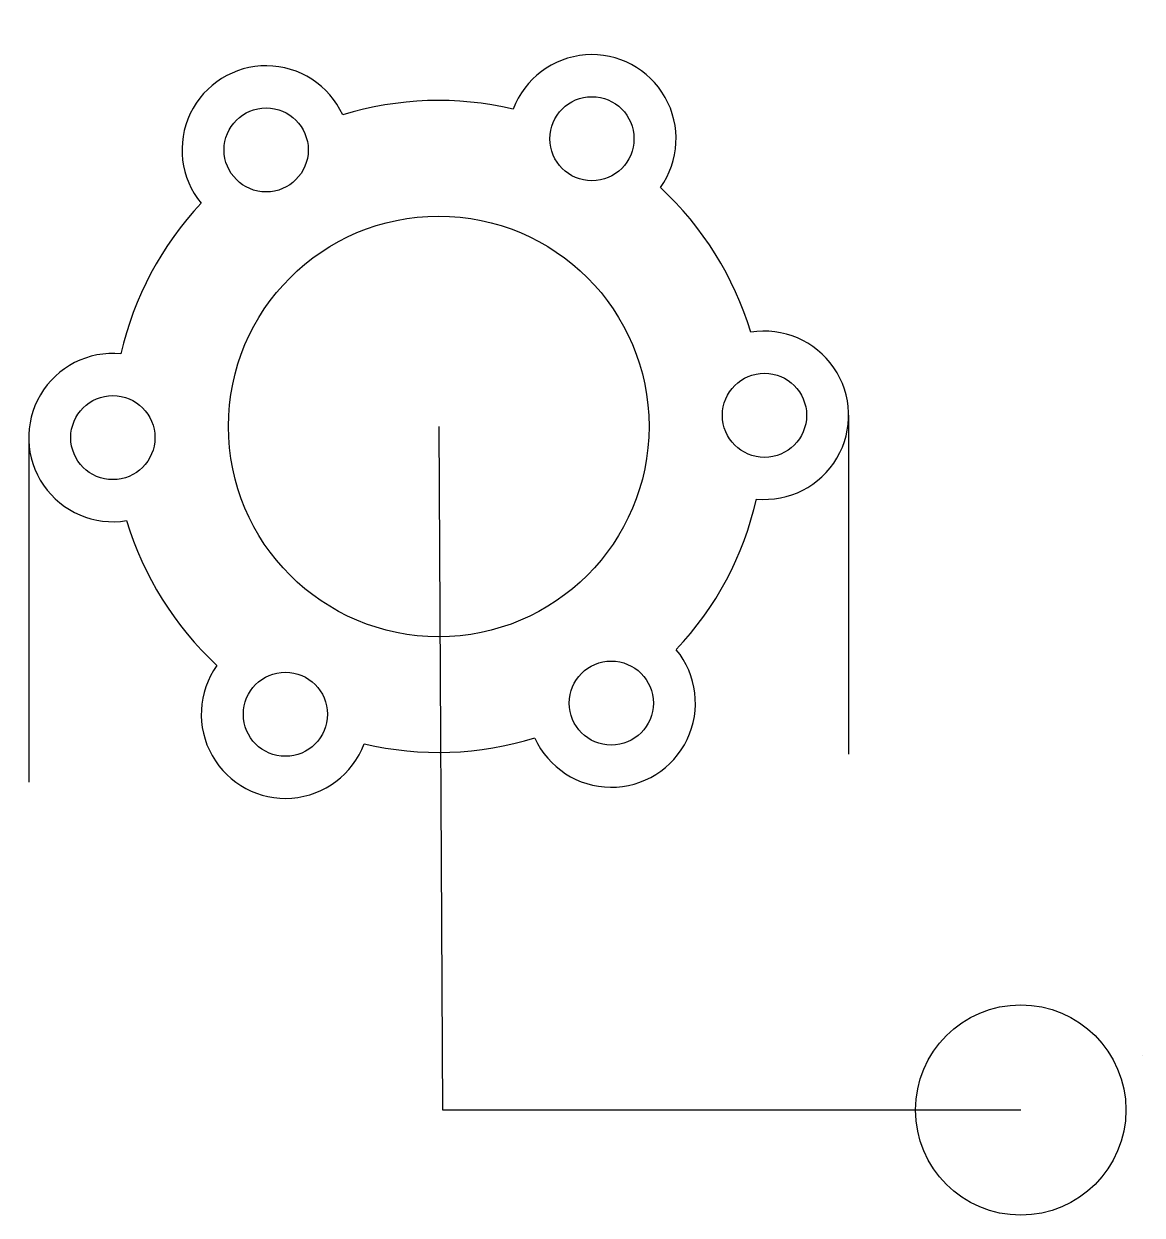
# Model space of a CAD drawing. Header units: millimetres. Extents: x 108 to 214, y 75 to 188.
import ezdxf

# ---------------------------------------------------------------- set-up
doc = ezdxf.new("R2010")
doc.units = ezdxf.units.MM

# ---------------------------------------------------------------- blocks, each defined once
blk = doc.blocks.new('*U7')
blk.add_circle((-2, 0), 4)
blk.add_arc((-2, 0), 8, 264.5478, 99.3752)
blk = doc.blocks.new('*U8')
at = {"color": 0, "linetype": 'ByBlock', "lineweight": -2, "transparency": 16777216}
for p, rotation in [((162.53, 178.88), 59.99999999999999), ((129.55, 177.82), 120), ((113.97, 148.73), 180), ((164.37, 121.75), 299.9999999999999), ((131.38, 120.69), 239.9999999999999)]:
    blk.add_blockref('*U7', p, dxfattribs=dict(at, rotation=rotation))
blk.add_blockref('*U7', (179.94, 150.85), dxfattribs=at)

msp = doc.modelspace()

# ---------------------------------------------------------------- linework, layer by layer
for p, q in [((185.94, 150.85), (185.93, 118.62)), ((146.96, 149.79), (147.31, 84.79)), ((107.97, 148.72), (107.98, 115.95)), ((213.86, 89.95), (213.86, 89.95)), ((147.31, 84.79), (202.31, 84.79))]:
    msp.add_line(p, q)
for centre, radius in [((146.96, 149.79), 20), ((202.31, 84.79), 10)]:
    msp.add_circle(centre, radius)
for start, end in [(76.7889, 107.1342), (16.7889, 47.1342), (136.7889, 167.1342), (316.7889, 347.1342), (196.7889, 227.1342), (256.7889, 287.1342)]:
    msp.add_arc((146.96, 149.79), 31, start, end)

# ---------------------------------------------------------------- block references
msp.add_blockref('*U8', (0, 0))

doc.saveas('drawing.dxf')
